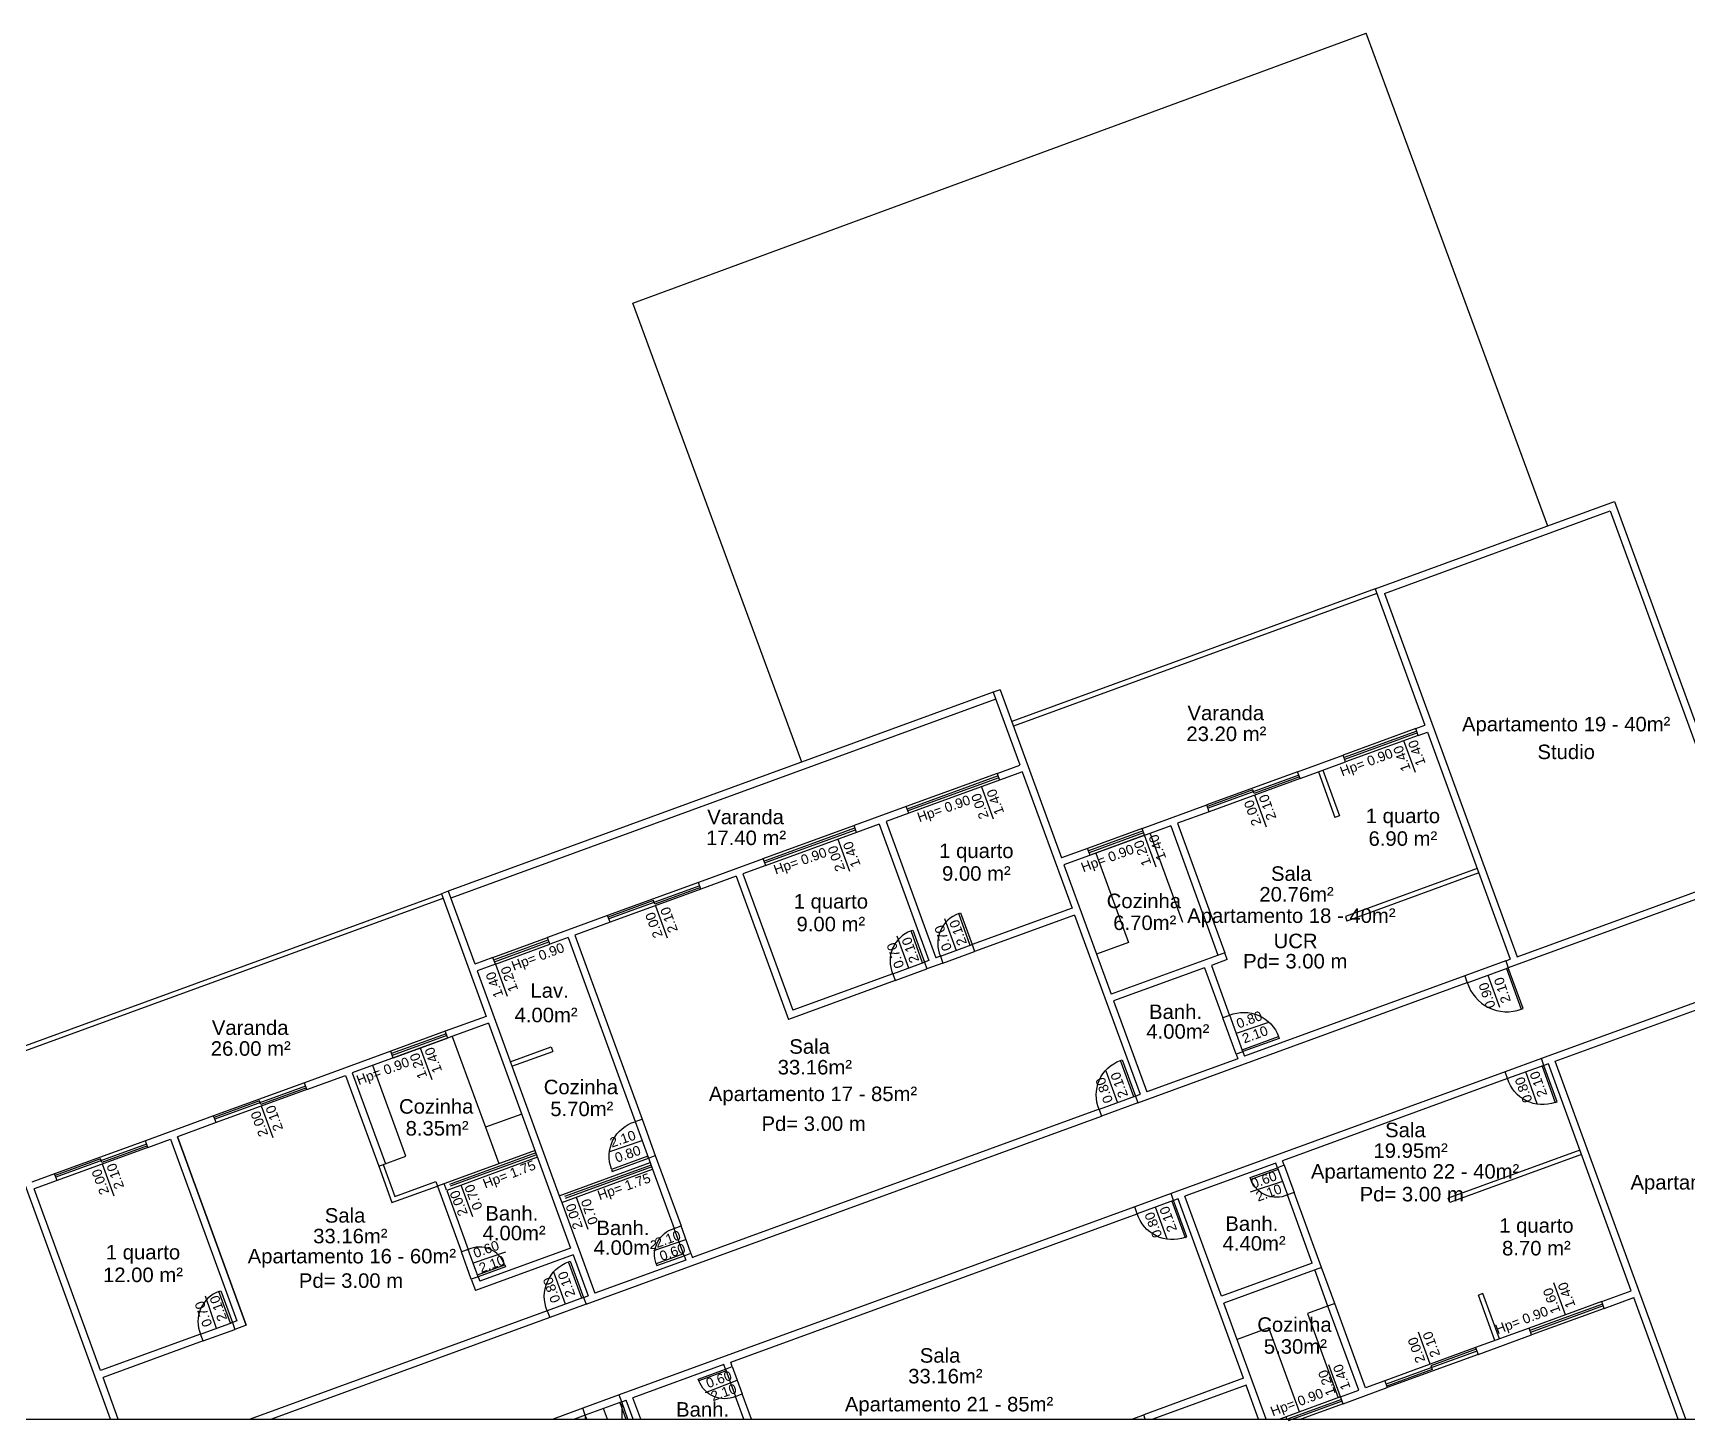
# Model space of a CAD drawing. Header units: millimetres. Extents: x -210 to 1173, y -437 to 320.
# Drawn here: x -182.72 to -148.5, y -27.77 to 0.93 of the extents above; entities that cross this region are included whole.
import ezdxf
from ezdxf.enums import TextEntityAlignment as Align

# ---------------------------------------------------------------- set-up
doc = ezdxf.new("R2010")
doc.units = ezdxf.units.MM
doc.header["$LTSCALE"] = 0.3
doc.linetypes.add('DASHED2', pattern=[9.525, 6.35, -3.175])
for name, color, linetype in [('CORTE', 6, 'Continuous'), ('COTAS', 1, 'Continuous'), ('ESQUADRIAS', 3, 'Continuous'), ('PISO', 1, 'Continuous'), ('PROJEÇÃO', 1, 'DASHED2'), ('TEXTOS', 2, 'Continuous'), ('VISTA', 2, 'Continuous')]:
    doc.layers.add(name, color=color, linetype=linetype)
doc.styles.add('2MM 1_100', font='ARIAL.TTF', dxfattribs={"height": 0.2})
doc.styles.add('3MM 1_100', font='ARIAL.TTF', dxfattribs={"height": 0.3})

msp = doc.modelspace()

# ---------------------------------------------------------------- linework, layer by layer
msp.add_line((-210.338, -27.729), (-79.945, -27.729))
at = {"layer": 'CORTE'}
for p, q in [((-154.969, -10.563), (-150.017, -8.756)), ((-150.017, -8.756), (-147.223, -16.412)), ((-154.776, -10.653), (-150.106, -8.948)), ((-150.106, -8.948), (-147.364, -16.464)), ((-154.969, -10.563), (-153.94, -13.381)), ((-154.776, -10.653), (-152.034, -18.168)), ((-162.724, -12.648), (-162.865, -12.699)), ((-162.724, -12.648), (-161.456, -16.124)), ((-162.865, -12.699), (-162.316, -14.202)), ((-154.128, -13.45), (-153.94, -13.381)), ((-154.077, -13.591), (-154.128, -13.45)), ((-154.077, -13.591), (-153.889, -13.522)), ((-153.889, -13.522), (-152.175, -18.219)), ((-156.571, -14.341), (-155.631, -13.998)), ((-155.58, -14.139), (-155.631, -13.998)), ((-162.785, -14.376), (-162.316, -14.205)), ((-162.264, -14.345), (-162.734, -14.517)), ((-162.267, -14.343), (-161.237, -17.164)), ((-156.519, -14.482), (-156.571, -14.341)), ((-156.519, -14.482), (-155.58, -14.139)), ((-156.143, -14.347), (-155.8, -15.286)), ((-156.05, -14.311), (-155.706, -15.252)), ((-163.109, -14.655), (-163.109, -14.655)), ((-162.785, -14.376), (-162.734, -14.517)), ((-159.788, -15.515), (-158.45, -15.027)), ((-158.398, -15.168), (-158.45, -15.027)), ((-164.664, -15.062), (-165.744, -15.456)), ((-164.613, -15.202), (-165.082, -15.374)), ((-165.082, -15.374), (-164.054, -18.192)), ((-164.613, -15.202), (-164.664, -15.062)), ((-158.398, -15.168), (-159.056, -15.408)), ((-155.706, -15.252), (-155.8, -15.286)), ((-165.693, -15.597), (-165.744, -15.456)), ((-165.223, -15.425), (-165.693, -15.597)), ((-165.223, -15.425), (-164.195, -18.243)), ((-159.197, -15.459), (-161.404, -16.265)), ((-159.737, -15.656), (-159.788, -15.515)), ((-159.197, -15.459), (-158.522, -17.308)), ((-159.056, -15.408), (-158.381, -17.257)), ((-160.915, -15.927), (-161.456, -16.124)), ((-160.864, -16.068), (-160.915, -15.927)), ((-167.623, -16.141), (-168.962, -16.63)), ((-167.572, -16.282), (-168.042, -16.454)), ((-167.572, -16.282), (-167.623, -16.141)), ((-161.404, -16.265), (-160.427, -18.942)), ((-152.861, -16.34), (-155.585, -17.335)), ((-168.911, -16.771), (-168.962, -16.63)), ((-168.182, -16.505), (-168.911, -16.771)), ((-168.182, -16.505), (-167.103, -19.464)), ((-168.042, -16.454), (-167.013, -19.272)), ((-152.826, -16.434), (-155.551, -17.429)), ((-147.044, -16.507), (-152.217, -18.395)), ((-152.034, -18.168), (-147.364, -16.464)), ((-174.138, -16.813), (-174.279, -16.864)), ((-174.279, -16.864), (-173.353, -19.401)), ((-174.138, -16.813), (-173.589, -18.316)), ((-170.841, -17.315), (-172.085, -17.77)), ((-170.789, -17.456), (-170.841, -17.315)), ((-161.236, -17.164), (-163.303, -17.918)), ((-161.184, -17.305), (-163.251, -18.059)), ((-161.186, -17.305), (-159.831, -21.013)), ((-155.585, -17.335), (-155.551, -17.429)), ((-172.034, -17.911), (-172.085, -17.77)), ((-171.658, -17.773), (-172.034, -17.911)), ((-171.658, -17.773), (-170.27, -21.578)), ((-170.789, -17.456), (-171.517, -17.722)), ((-171.517, -17.722), (-170.129, -21.527)), ((-163.303, -17.918), (-163.251, -18.059)), ((-158.079, -18.085), (-160.427, -18.942)), ((-158.027, -18.226), (-158.079, -18.085)), ((-173.213, -18.181), (-173.589, -18.318)), ((-173.538, -18.457), (-171.84, -23.109)), ((-173.161, -18.322), (-173.537, -18.459)), ((-173.161, -18.322), (-173.213, -18.181)), ((-164.195, -18.243), (-164.289, -18.278)), ((-164.289, -18.278), (-164.237, -18.419)), ((-163.909, -18.299), (-164.237, -18.419)), ((-163.96, -18.158), (-164.054, -18.192)), ((-163.96, -18.158), (-163.909, -18.299)), ((-158.497, -18.397), (-160.376, -19.083)), ((-158.497, -18.397), (-158.119, -19.433)), ((-158.027, -18.226), (-158.356, -18.346)), ((-158.356, -18.346), (-157.978, -19.381)), ((-152.269, -18.254), (-152.175, -18.219)), ((-152.269, -18.254), (-152.217, -18.395)), ((-146.335, -18.377), (-151.532, -20.273)), ((-164.895, -18.659), (-167.103, -19.464)), ((-164.946, -18.518), (-167.013, -19.272)), ((-164.946, -18.518), (-164.895, -18.659)), ((-159.873, -21.189), (-153.063, -18.703)), ((-153.114, -18.562), (-157.67, -20.225)), ((-153.114, -18.562), (-153.063, -18.704)), ((-151.246, -20.329), (-146.549, -18.614)), ((-160.376, -19.083), (-159.69, -20.962)), ((-173.353, -19.401), (-174.199, -19.709)), ((-157.978, -19.381), (-158.119, -19.433)), ((-173.302, -19.542), (-176.12, -20.57)), ((-174.147, -19.85), (-174.199, -19.709)), ((-173.302, -19.542), (-171.605, -24.192)), ((-175.326, -20.121), (-177.111, -20.772)), ((-175.274, -20.262), (-175.326, -20.121)), ((-157.704, -20.133), (-157.845, -20.184)), ((-157.845, -20.184), (-157.811, -20.278)), ((-157.704, -20.133), (-157.67, -20.227)), ((-181.119, -27.729), (-183.814, -20.344)), ((-157.811, -20.276), (-159.69, -20.962)), ((-151.48, -20.414), (-151.532, -20.273)), ((-151.48, -20.414), (-151.532, -20.273)), ((-151.386, -20.38), (-151.48, -20.414)), ((-149.672, -25.077), (-151.386, -20.38)), ((-148.545, -27.729), (-151.246, -20.329)), ((-177.059, -20.913), (-177.111, -20.772)), ((-177.059, -20.913), (-176.261, -20.622)), ((-176.261, -20.622), (-175.575, -22.5)), ((-176.12, -20.57), (-175.434, -22.449)), ((-152.283, -20.548), (-159.188, -23.066)), ((-152.232, -20.688), (-156.882, -22.385)), ((-152.232, -20.688), (-152.283, -20.548)), ((-159.924, -21.05), (-159.831, -21.013)), ((-159.924, -21.05), (-159.873, -21.189)), ((-178.99, -21.458), (-180.399, -21.972)), ((-178.938, -21.599), (-178.99, -21.458)), ((-171.287, -25.355), (-160.625, -21.463)), ((-170.27, -21.578), (-170.129, -21.527)), ((-160.677, -21.322), (-169.084, -24.39)), ((-160.675, -21.325), (-160.625, -21.463)), ((-178.938, -21.599), (-179.737, -21.89)), ((-178.314, -25.789), (-179.737, -21.89)), ((-179.737, -21.89), (-178.314, -25.789)), ((-180.347, -22.113), (-180.399, -21.972)), ((-180.347, -22.113), (-179.878, -21.941)), ((-179.878, -21.941), (-178.506, -25.699)), ((-172.342, -22.172), (-174.362, -22.909)), ((-150.735, -22.165), (-153.459, -23.159)), ((-172.29, -22.313), (-174.169, -22.999)), ((-171.84, -23.109), (-169.961, -22.424)), ((-171.789, -23.25), (-169.91, -22.564)), ((-169.996, -22.33), (-169.855, -22.278)), ((-169.996, -22.33), (-169.961, -22.424)), ((-169.91, -22.564), (-169.464, -23.786)), ((-169.855, -22.278), (-169.323, -23.735)), ((-157.023, -22.437), (-158.902, -23.122)), ((-156.989, -22.531), (-157.023, -22.437)), ((-156.848, -22.479), (-156.989, -22.531)), ((-156.848, -22.479), (-156.882, -22.385)), ((-150.701, -22.259), (-153.425, -23.253)), ((-182.277, -22.658), (-182.747, -22.829)), ((-182.226, -22.798), (-182.696, -22.97)), ((-182.226, -22.798), (-182.277, -22.658)), ((-174.362, -22.909), (-173.865, -24.271)), ((-181.325, -26.727), (-182.696, -22.97)), ((-174.169, -22.999), (-173.724, -24.22)), ((-171.789, -23.25), (-171.104, -25.127)), ((-159.137, -23.208), (-159.188, -23.066)), ((-159.043, -23.174), (-159.137, -23.208)), ((-159.043, -23.174), (-159.137, -23.208)), ((-157.689, -26.884), (-159.043, -23.174)), ((-158.148, -25.189), (-158.902, -23.122)), ((-156.642, -23.043), (-156.783, -23.094)), ((-156.269, -24.503), (-156.783, -23.094)), ((-156.076, -24.593), (-156.642, -23.043)), ((-153.425, -23.253), (-153.459, -23.159)), ((-159.94, -23.341), (-170.603, -27.23)), ((-168.296, -26.55), (-159.888, -23.483)), ((-159.888, -23.483), (-159.94, -23.341)), ((-169.464, -23.786), (-169.323, -23.735)), ((-173.724, -24.22), (-173.865, -24.271)), ((-171.605, -24.192), (-173.484, -24.877)), ((-171.553, -24.333), (-173.573, -25.07)), ((-171.553, -24.333), (-171.245, -25.178)), ((-169.225, -24.441), (-171.104, -25.127)), ((-169.258, -24.35), (-169.118, -24.298)), ((-169.258, -24.35), (-169.224, -24.443)), ((-169.118, -24.298), (-169.083, -24.392)), ((-156.269, -24.503), (-158.148, -25.189)), ((-156.076, -24.593), (-158.096, -25.33)), ((-173.518, -24.784), (-173.659, -24.835)), ((-173.659, -24.835), (-173.573, -25.07)), ((-173.518, -24.784), (-173.484, -24.877)), ((-171.339, -25.213), (-171.245, -25.178)), ((-171.339, -25.213), (-171.287, -25.355)), ((-152.74, -25.132), (-152.833, -25.166)), ((-152.491, -26.105), (-152.833, -25.166)), ((-152.397, -26.071), (-152.74, -25.132)), ((-150.283, -25.3), (-149.672, -25.077)), ((-150.232, -25.441), (-150.283, -25.3)), ((-150.232, -25.441), (-149.621, -25.218)), ((-148.705, -27.729), (-149.621, -25.218)), ((-172.09, -25.487), (-178.235, -27.729)), ((-172.038, -25.63), (-177.791, -27.729)), ((-172.09, -25.487), (-172.038, -25.63)), ((-157.221, -27.729), (-158.096, -25.33)), ((-155.309, -27.134), (-155.945, -25.392)), ((-155.168, -27.082), (-155.804, -25.34)), ((-179.258, -25.973), (-181.325, -26.727)), ((-179.206, -26.114), (-179.258, -25.973)), ((-178.506, -25.699), (-178.6, -25.733)), ((-178.6, -25.733), (-178.549, -25.874)), ((-178.314, -25.789), (-178.549, -25.874)), ((-151.786, -25.848), (-152.89, -26.251)), ((-152.838, -26.392), (-151.735, -25.989)), ((-151.735, -25.989), (-151.786, -25.848)), ((-179.206, -26.114), (-181.273, -26.868)), ((-152.89, -26.251), (-152.838, -26.392)), ((-168.437, -26.602), (-170.316, -27.287)), ((-168.403, -26.695), (-168.437, -26.602)), ((-168.403, -26.695), (-168.262, -26.644)), ((-168.262, -26.644), (-168.296, -26.55)), ((-180.959, -27.729), (-181.273, -26.868)), ((-157.689, -26.884), (-159.755, -27.639)), ((-157.637, -27.025), (-159.565, -27.729)), ((-157.38, -27.729), (-157.637, -27.025)), ((-154.769, -26.937), (-155.168, -27.082)), ((-154.769, -26.937), (-154.717, -27.078)), ((-170.55, -27.373), (-170.602, -27.232)), ((-170.55, -27.373), (-170.456, -27.339)), ((-170.55, -27.373), (-170.55, -27.729)), ((-170.314, -27.729), (-170.456, -27.339)), ((-170.154, -27.729), (-170.316, -27.287)), ((-168.197, -27.259), (-168.056, -27.208)), ((-168.025, -27.729), (-168.197, -27.259)), ((-167.866, -27.729), (-168.056, -27.207)), ((-155.683, -27.27), (-155.309, -27.134)), ((-155.632, -27.411), (-155.683, -27.271)), ((-155.632, -27.411), (-154.717, -27.078)), ((-171.354, -27.504), (-171.969, -27.729)), ((-171.302, -27.647), (-171.525, -27.729)), ((-171.302, -27.647), (-171.353, -27.506)), ((-171.302, -27.647), (-171.302, -27.729)), ((-159.722, -27.729), (-159.755, -27.639)), ((-156.811, -27.682), (-156.94, -27.729)), ((-156.792, -27.734), (-156.811, -27.682))]:
    msp.add_line(p, q, dxfattribs=at)
at = {"layer": 'COTAS'}
for p, q in [((-154.131, -14.361), (-154.372, -13.701)), ((-163.109, -14.655), (-162.869, -15.315)), ((-157.218, -15.485), (-157.459, -14.825)), ((-166.08, -15.738), (-165.839, -16.399)), ((-159.496, -16.316), (-159.737, -15.656)), ((-169.85, -17.114), (-169.609, -17.774)), ((-173.161, -18.322), (-172.92, -18.982)), ((-174.47, -20.716), (-174.711, -20.056)), ((-177.758, -21.916), (-177.999, -21.256)), ((-170.793, -22.195), (-170.128, -21.966)), ((-181.046, -23.116), (-181.287, -22.456)), ((-173.628, -23.549), (-173.869, -22.889)), ((-171.488, -23.14), (-171.248, -23.8)), ((-151.035, -25.574), (-151.276, -24.914)), ((-153.829, -26.594), (-154.07, -25.934)), ((-155.683, -27.271), (-155.925, -26.61))]:
    msp.add_line(p, q, dxfattribs=at)
at = {"layer": 'COTAS', "extrusion": (-1.18495e-12, 1.19689e-12, -1)}
for p, q in [((-163.872, -17.378), (-163.631, -18.038)), ((-164.859, -17.737), (-164.618, -18.398)), ((-160.541, -20.527), (-160.3, -21.187))]:
    msp.add_line(p, q, dxfattribs=at)
at = {"layer": 'COTAS', "extrusion": (-3.54684e-12, -2.44572e-13, -1)}
msp.add_line((-152.64, -18.549), (-152.399, -19.209), dxfattribs=at)
at = {"layer": 'COTAS', "extrusion": (-4.198e-17, 1.1504e-16, -1)}
for p, q in [((-157.174, -19.527), (-157.84, -19.754)), ((-156.886, -22.813), (-157.551, -23.039)), ((-172.955, -24.275), (-173.621, -24.502)), ((-178.929, -25.853), (-179.156, -25.188))]:
    msp.add_line(p, q, dxfattribs=at)
at = {"layer": 'COTAS', "extrusion": (-1.35577e-13, -1.67877e-12, -1)}
for p, q in [((-151.615, -21.212), (-151.856, -20.551)), ((-159.272, -24.005), (-159.513, -23.344)), ((-171.715, -25.35), (-171.955, -24.689)), ((-170.846, -27.729), (-170.926, -27.51))]:
    msp.add_line(p, q, dxfattribs=at)
at = {"layer": 'COTAS', "extrusion": (4.20059e-17, -1.15031e-16, -1)}
msp.add_line((-169.886, -24.243), (-169.22, -24.017), dxfattribs=at)
at = {"layer": 'COTAS', "extrusion": (-4.19541e-17, 1.1505e-16, -1)}
msp.add_line((-168.814, -27.181), (-168.159, -26.926), dxfattribs=at)
at = {"layer": 'ESQUADRIAS'}
for p, q in [((-154.109, -13.502), (-155.612, -14.05)), ((-154.096, -13.539), (-155.599, -14.088)), ((-162.766, -14.428), (-164.645, -15.114)), ((-162.752, -14.466), (-164.631, -15.151)), ((-156.545, -14.412), (-158.424, -15.097)), ((-156.531, -14.449), (-157.471, -14.792)), ((-157.498, -14.717), (-158.438, -15.06)), ((-157.47, -14.793), (-157.498, -14.718)), ((-165.736, -15.512), (-167.615, -16.198)), ((-165.723, -15.55), (-167.601, -16.235)), ((-159.769, -15.567), (-160.897, -15.978)), ((-159.756, -15.605), (-160.883, -16.016)), ((-168.936, -16.7), (-170.815, -17.386)), ((-168.923, -16.738), (-169.862, -17.081)), ((-169.889, -17.006), (-170.829, -17.348)), ((-169.862, -17.081), (-169.889, -17.006)), ((-173.194, -18.233), (-172.067, -17.821)), ((-173.18, -18.27), (-172.053, -17.859)), ((-174.18, -19.761), (-175.307, -20.172)), ((-174.166, -19.799), (-175.293, -20.21)), ((-177.085, -20.843), (-178.964, -21.528)), ((-178.038, -21.148), (-178.978, -21.491)), ((-178.011, -21.223), (-178.038, -21.148)), ((-177.071, -20.88), (-178.011, -21.223)), ((-180.373, -22.042), (-182.252, -22.728)), ((-180.359, -22.08), (-181.299, -22.423)), ((-181.326, -22.348), (-182.265, -22.69)), ((-181.299, -22.423), (-181.326, -22.348)), ((-150.264, -25.351), (-151.767, -25.9)), ((-150.25, -25.389), (-151.754, -25.938)), ((-152.864, -26.322), (-154.743, -27.007)), ((-152.878, -26.284), (-153.817, -26.627)), ((-153.817, -26.627), (-153.79, -26.702)), ((-153.79, -26.702), (-154.729, -27.045)), ((-155.665, -27.322), (-156.779, -27.729)), ((-155.651, -27.36), (-156.766, -27.767))]:
    msp.add_line(p, q, dxfattribs=at)
for points in [[(-163.303, -17.918), (-163.34, -17.932), (-163.58, -17.274), (-163.542, -17.26)], [(-164.289, -18.278), (-164.326, -18.291), (-164.566, -17.634), (-164.529, -17.62)], [(-152.217, -18.395), (-152.255, -18.409), (-151.946, -19.254), (-151.909, -19.24)], [(-173.518, -24.784), (-173.532, -24.746), (-172.968, -24.54), (-172.954, -24.578)], [(-178.6, -25.733), (-178.638, -25.747), (-178.878, -25.089), (-178.84, -25.076)]]:
    msp.add_lwpolyline(points, close=True, dxfattribs=at)
at = {"layer": 'ESQUADRIAS', "extrusion": (2.1433e-09, 5.63047e-10, -1), "elevation": 0}
msp.add_lwpolyline([(157.703, -20.13), (157.716, -20.092), (156.965, -19.818), (156.951, -19.856)], close=True, dxfattribs=at)
at = {"layer": 'ESQUADRIAS', "extrusion": (1.1504e-16, 4.198e-17, -1), "elevation": 0}
for points in [[(159.924, -21.05), (159.962, -21.064), (160.236, -20.313), (160.198, -20.299)], [(151.48, -20.414), (151.518, -20.428), (151.244, -21.179), (151.206, -21.166)], [(159.137, -23.207), (159.174, -23.221), (158.9, -23.972), (158.863, -23.959)], [(171.339, -25.213), (171.376, -25.226), (171.651, -24.475), (171.613, -24.461)]]:
    msp.add_lwpolyline(points, close=True, dxfattribs=at)
at = {"layer": 'ESQUADRIAS', "extrusion": (-7.25074e-20, -1.44002e-18, -1)}
msp.add_lwpolyline([(169.995, -22.33), (170.009, -22.292), (170.759, -22.57), (170.745, -22.608)], close=True, dxfattribs=at)
at = {"layer": 'ESQUADRIAS', "extrusion": (-6.00792e-15, -1.27069e-14, -1)}
msp.add_lwpolyline([(156.989, -22.531), (156.975, -22.568), (157.539, -22.774), (157.552, -22.736)], close=True, dxfattribs=at)
at = {"layer": 'ESQUADRIAS', "extrusion": (-1.27786e-14, 5.85378e-15, -1)}
msp.add_lwpolyline([(169.258, -24.35), (169.272, -24.312), (169.836, -24.518), (169.822, -24.555)], close=True, dxfattribs=at)
at = {"layer": 'ESQUADRIAS', "extrusion": (-6.00505e-15, -1.27082e-14, -1)}
msp.add_lwpolyline([(168.403, -26.695), (168.389, -26.733), (168.952, -26.939), (168.966, -26.901)], close=True, dxfattribs=at)
at = {"layer": 'ESQUADRIAS', "extrusion": (1.1504e-16, 4.198e-17, -1), "elevation": 0}
msp.add_lwpolyline([(170.421, -27.729), (170.55, -27.373), (170.588, -27.387), (170.463, -27.729)], dxfattribs=at)
at = {"layer": 'PISO'}
for p, q in [((-156.571, -14.341), (-158.45, -15.027)), ((-156.519, -14.482), (-158.398, -15.168)), ((-168.962, -16.63), (-170.841, -17.315)), ((-168.911, -16.771), (-170.789, -17.456)), ((-158.528, -17.291), (-158.22, -18.136)), ((-158.381, -17.257), (-158.079, -18.085)), ((-163.96, -18.158), (-163.303, -17.918)), ((-163.909, -18.299), (-163.251, -18.059)), ((-164.946, -18.518), (-164.289, -18.278)), ((-164.895, -18.659), (-164.237, -18.419)), ((-152.269, -18.254), (-153.114, -18.562)), ((-153.063, -18.704), (-152.217, -18.395)), ((-151.532, -20.273), (-152.283, -20.548)), ((-151.48, -20.414), (-152.232, -20.688)), ((-177.111, -20.772), (-178.99, -21.458)), ((-177.059, -20.913), (-178.938, -21.599)), ((-159.924, -21.05), (-160.675, -21.325)), ((-159.873, -21.189), (-160.625, -21.463)), ((-170.129, -21.527), (-169.855, -22.278)), ((-170.27, -21.578), (-169.996, -22.33)), ((-180.399, -21.972), (-182.277, -22.658)), ((-180.347, -22.113), (-182.226, -22.798)), ((-175.575, -22.5), (-175.301, -23.252)), ((-175.481, -22.466), (-175.241, -23.124)), ((-156.989, -22.531), (-156.783, -23.094)), ((-156.848, -22.479), (-156.642, -23.043)), ((-175.301, -23.252), (-174.362, -22.909)), ((-175.241, -23.124), (-174.396, -22.815)), ((-174.396, -22.815), (-174.362, -22.909)), ((-159.188, -23.066), (-159.94, -23.341)), ((-159.137, -23.207), (-159.888, -23.481)), ((-169.258, -24.35), (-169.464, -23.786)), ((-169.118, -24.298), (-169.323, -23.735)), ((-155.804, -25.34), (-156.076, -24.593)), ((-155.945, -25.392), (-156.217, -24.644)), ((-171.339, -25.213), (-172.09, -25.487)), ((-171.287, -25.355), (-172.038, -25.63)), ((-179.258, -25.973), (-178.6, -25.733)), ((-179.206, -26.114), (-178.549, -25.874)), ((-152.89, -26.251), (-154.769, -26.937)), ((-168.262, -26.644), (-168.056, -27.207)), ((-152.838, -26.392), (-154.717, -27.078)), ((-168.403, -26.695), (-168.197, -27.259)), ((-170.603, -27.23), (-171.354, -27.504)), ((-170.55, -27.373), (-171.302, -27.647)), ((-160.003, -27.729), (-159.755, -27.639))]:
    msp.add_line(p, q, dxfattribs=at)
at = {"layer": 'PISO', "extrusion": (-2.14359e-09, -5.6388e-10, 1)}
for p, q in [((-157.846, -20.182), (-158.12, -19.431)), ((-157.703, -20.13), (-157.977, -19.378))]:
    msp.add_line(p, q, dxfattribs=at)
at = {"layer": 'PISO', "extrusion": (4.198e-17, -1.1504e-16, -1)}
for p, q in [((-173.659, -24.835), (-173.865, -24.271)), ((-173.518, -24.784), (-173.724, -24.22))]:
    msp.add_line(p, q, dxfattribs=at)
at = {"layer": 'PISO'}
for centre, radius, start, end in [((-163.353, -17.895), 0.661, 110.0478, 203.4172), ((-164.34, -18.255), 0.661, 110.0478, 203.4172), ((-152.241, -18.445), 0.861, 197.439, 290.0429), ((-173.495, -24.733), 0.561, 20.0423, 113.9922), ((-178.651, -25.711), 0.661, 110.0478, 203.4172)]:
    msp.add_arc(centre, radius, start, end, dxfattribs=at)
at = {"layer": 'PISO', "extrusion": (2.14449e-09, 5.64232e-10, -1)}
msp.add_arc((157.68, -20.079, 0), 0.761, 67.0146, 159.9522, dxfattribs=at)
at = {"layer": 'PISO', "extrusion": (-1.18495e-12, 1.19689e-12, -1)}
for centre in [(159.975, -21.027), (171.389, -25.192)]:
    msp.add_arc(centre, 0.761, 337.0146, 69.9522, dxfattribs=at)
at = {"layer": 'PISO', "extrusion": (-1.35577e-13, -1.67877e-12, -1)}
for centre, start in [((151.505, -20.465), 249.9522), ((159.161, -23.258), 249.9522), ((170.575, -27.423), 336.3353)]:
    msp.add_arc(centre, 0.761, start, 342.8898, dxfattribs=at)
at = {"layer": 'PISO', "extrusion": (-7.25074e-20, -1.44002e-18, -1)}
msp.add_arc((170.059, -22.297), 0.749, 339.2783, 73.5768, dxfattribs=at)
at = {"layer": 'PISO', "extrusion": (-6.00792e-15, -1.27069e-14, -1)}
msp.add_arc((157.011, -22.582), 0.561, 246.0133, 339.9631, dxfattribs=at)
at = {"layer": 'PISO', "extrusion": (-1.27786e-14, 5.85378e-15, -1)}
msp.add_arc((169.309, -24.325), 0.561, 339.9542, 73.904, dxfattribs=at)
at = {"layer": 'PISO', "extrusion": (-6.00505e-15, -1.27082e-14, -1)}
msp.add_arc((168.425, -26.746), 0.561, 246.0003, 339.9502, dxfattribs=at)
at = {"layer": 'PROJEÇÃO'}
for p, q in [((-172.323, -22.224), (-174.203, -22.907)), ((-172.29, -22.313), (-172.342, -22.172)), ((-172.309, -22.261), (-174.189, -22.944)), ((-169.943, -22.475), (-171.821, -23.161)), ((-169.929, -22.513), (-171.808, -23.198)), ((-169.961, -22.424), (-169.91, -22.564)), ((-174.171, -22.996), (-174.222, -22.855)), ((-171.84, -23.109), (-171.789, -23.25))]:
    msp.add_line(p, q, dxfattribs=at)
at = {"layer": 'VISTA'}
for p, q in [((-170.322, -4.649), (-155.152, 0.933)), ((-151.401, -9.261), (-155.152, 0.933)), ((-166.827, -14.145), (-170.322, -4.649)), ((-154.969, -10.563), (-162.484, -13.306)), ((-154.934, -10.657), (-162.45, -13.4)), ((-162.865, -12.699), (-174.138, -16.813)), ((-162.813, -12.84), (-174.086, -16.954)), ((-154.128, -13.45), (-155.631, -13.998)), ((-154.077, -13.591), (-155.58, -14.139)), ((-162.785, -14.377), (-164.664, -15.062)), ((-162.734, -14.517), (-164.613, -15.202)), ((-165.755, -15.46), (-167.634, -16.146)), ((-165.693, -15.598), (-167.583, -16.286)), ((-159.788, -15.515), (-160.915, -15.927)), ((-159.737, -15.656), (-160.864, -16.068)), ((-158.945, -17.462), (-159.619, -15.613)), ((-160.746, -16.027), (-160.072, -17.874)), ((-183.673, -20.293), (-174.279, -16.864)), ((-183.638, -20.386), (-174.244, -16.958)), ((-173.213, -18.181), (-172.085, -17.77)), ((-173.161, -18.322), (-172.034, -17.911)), ((-160.072, -17.874), (-160.729, -18.114)), ((-174.199, -19.709), (-175.326, -20.121)), ((-174.053, -19.816), (-173.368, -21.695)), ((-174.147, -19.85), (-175.274, -20.262)), ((-172.853, -20.338), (-172.006, -20.03)), ((-172.819, -20.432), (-171.972, -20.124)), ((-172.006, -20.03), (-171.972, -20.124)), ((-175.012, -22.295), (-175.697, -20.416)), ((-172.616, -21.421), (-173.368, -21.695)), ((-173.368, -21.695), (-173.093, -22.446)), ((-175.575, -22.5), (-175.012, -22.295)), ((-150.283, -25.3), (-151.786, -25.848)), ((-155.804, -25.34), (-156.367, -25.546)), ((-156.367, -25.546), (-155.732, -27.288)), ((-150.232, -25.441), (-151.735, -25.989)), ((-157.164, -25.842), (-157.822, -26.082)), ((-156.53, -27.579), (-157.164, -25.842)), ((-155.683, -27.27), (-156.811, -27.682)), ((-155.683, -27.27), (-155.965, -27.373)), ((-155.632, -27.411), (-156.502, -27.729))]:
    msp.add_line(p, q, dxfattribs=at)

# ---------------------------------------------------------------- texts
at = {"layer": 'TEXTOS', "style": '3MM 1_100'}
for s, p in [('Varanda', (-158.057, -13.126)), ('Apartamento 19 - 40m²', (-151.018, -13.357)), ('23.20 m²', (-158.045, -13.558)), ('Studio', (-151.018, -13.931)), ('Varanda', (-167.988, -15.277)), ('1 quarto', (-154.395, -15.254)), ('17.40 m²', (-167.976, -15.709)), ('6.90 m²', (-154.395, -15.724)), ('1 quarto', (-163.215, -15.977)), ('9.00 m²', (-163.215, -16.446)), ('Sala', (-156.703, -16.448)), ('20.76m²', (-156.594, -16.876)), ('1 quarto', (-166.224, -17.022)), ('Cozinha', (-159.751, -17.013)), ('9.00 m²', (-166.224, -17.492)), ('6.70m²', (-159.732, -17.465)), ('Apartamento 18 - 40m²', (-156.701, -17.318)), ('UCR', (-156.614, -17.841)), ('Pd= 3.00 m', (-156.621, -18.26)), ('Lav.', (-172.041, -18.866)), ('Banh.', (-159.096, -19.306)), ('Varanda', (-178.232, -19.634)), ('4.00m²', (-172.113, -19.372)), ('4.00m²', (-159.048, -19.713)), ('26.00 m²', (-178.22, -20.065)), ('Sala', (-166.664, -20.024)), ('33.16m²', (-166.555, -20.452)), ('Cozinha', (-171.393, -20.861)), ('Apartamento 17 - 85m²', (-166.593, -21.003)), ('Cozinha', (-174.385, -21.263)), ('5.70m²', (-171.374, -21.314)), ('Pd= 3.00 m', (-166.581, -21.619)), ('8.35m²', (-174.366, -21.715)), ('Sala', (-154.343, -21.75)), ('19.95m²', (-154.235, -22.177)), ('Apartamento 22 - 40m²', (-154.142, -22.607)), ('Pd= 3.00 m', (-154.212, -23.077)), ('Apartamento 23 - 40m²', (-147.534, -22.832)), ('Sala', (-176.27, -23.517)), ('Banh.', (-172.822, -23.474)), ('Banh.', (-170.524, -23.775)), ('Banh.', (-157.519, -23.687)), ('1 quarto', (-151.634, -23.725)), ('33.16m²', (-176.161, -23.944)), ('4.00m²', (-172.774, -23.882)), ('4.40m²', (-157.471, -24.095)), ('1 quarto', (-180.449, -24.277)), ('Apartamento 16 - 60m²', (-176.129, -24.359)), ('4.00m²', (-170.477, -24.182)), ('8.70 m²', (-151.634, -24.194)), ('12.00 m²', (-180.449, -24.746)), ('Pd= 3.00 m', (-176.147, -24.865)), ('Cozinha', (-156.637, -25.774)), ('Sala', (-163.965, -26.413)), ('5.30m²', (-156.618, -26.227)), ('33.16m²', (-163.856, -26.841)), ('Banh.', (-168.877, -27.529)), ('Apartamento 21 - 85m²', (-163.78, -27.42))]:
    msp.add_text(s, height=0.3, dxfattribs=at).set_placement(p, align=Align.MIDDLE_CENTER)
at = {"layer": 'TEXTOS', "style": '2MM 1_100'}
for s, rotation, p in [('Hp= 0.90', 20.597, (-155.151, -14.145)), ('1.40', 110.0596, (-154.416, -14.07)), ('1.40', 110.0596, (-154.108, -13.953)), ('1.40', 110.036, (-162.823, -14.968)), ('Hp= 0.90', 19.4986, (-163.89, -15.103)), ('2.00', 110.036, (-163.142, -15.056)), ('2.00', 110.0478, (-157.502, -15.194)), ('2.10', 110.0478, (-157.194, -15.077)), ('1.40', 110.0596, (-159.472, -15.908)), ('Hp= 0.90', 19.4986, (-166.86, -16.186)), ('2.00', 110.036, (-166.112, -16.139)), ('1.40', 110.036, (-165.793, -16.052)), ('Hp= 0.90', 20.597, (-160.506, -16.128)), ('1.20', 110.0596, (-159.78, -16.026)), ('2.00', 110.0478, (-169.882, -17.515)), ('2.10', 110.0478, (-169.571, -17.406)), ('2.10', 110.0478, (-163.593, -17.67)), ('2.10', 110.0478, (-164.579, -18.03)), ('0.70', 110.0478, (-163.903, -17.782)), ('Hp= 0.90', 20.597, (-172.284, -18.165)), ('0.70', 110.0478, (-164.89, -18.142)), ('1.20', 110.0596, (-172.873, -18.63)), ('1.40', 110.0596, (-173.181, -18.747)), ('0.90', 108.2258, (-152.655, -18.969)), ('2.10', 108.2258, (-152.338, -18.861)), ('0.80', 20.1479, (-157.572, -19.467)), ('2.10', 20.1479, (-157.454, -19.775)), ('1.20', 110.0596, (-174.754, -20.425)), ('1.40', 110.0596, (-174.446, -20.308)), ('Hp= 0.90', 20.597, (-175.489, -20.53)), ('0.80', 110.0478, (-160.572, -20.931)), ('2.10', 110.0478, (-160.261, -20.82)), ('0.80', 110.0478, (-151.9, -20.921)), ('2.10', 110.0478, (-151.592, -20.803)), ('2.00', 110.0478, (-178.042, -21.625)), ('2.10', 110.0478, (-177.734, -21.508)), ('2.10', 18.9825, (-170.528, -21.933)), ('0.80', 18.9825, (-170.425, -22.246)), ('2.00', 110.0478, (-181.33, -22.825)), ('2.10', 110.0478, (-181.022, -22.707)), ('Hp= 1.75', 20.9794, (-172.876, -22.665)), ('0.70', 111.5168, (-173.615, -23.141)), ('Hp= 1.75', 19.4986, (-170.502, -22.92)), ('0.60', 20.1479, (-157.271, -22.778)), ('2.10', 20.1479, (-157.17, -23.047)), ('2.00', 111.5168, (-173.92, -23.266)), ('0.70', 108.5788, (-171.216, -23.442)), ('2.00', 108.5788, (-171.531, -23.539)), ('0.80', 110.0478, (-159.556, -23.714)), ('2.10', 110.0478, (-159.248, -23.596)), ('2.10', 20.1608, (-169.597, -24.005)), ('0.60', 20.1479, (-173.353, -24.215)), ('0.60', 20.1608, (-169.5, -24.275)), ('2.10', 20.1479, (-173.235, -24.522)), ('0.80', 110.0478, (-171.999, -25.059)), ('2.10', 110.0478, (-171.691, -24.941)), ('1.40', 110.0596, (-151.011, -25.166)), ('0.70', 110.0478, (-179.199, -25.557)), ('2.10', 110.0478, (-178.891, -25.44)), ('1.60', 110.0596, (-151.319, -25.283)), ('Hp= 0.90', 20.597, (-151.939, -25.683)), ('2.10', 110.0478, (-153.806, -26.185)), ('2.00', 110.0478, (-154.114, -26.303)), ('1.40', 110.0596, (-155.66, -26.862)), ('0.60', 19.9348, (-168.54, -26.906)), ('2.10', 19.9348, (-168.441, -27.175)), ('1.20', 110.0596, (-155.968, -26.98)), ('Hp= 0.90', 20.597, (-156.588, -27.379))]:
    msp.add_text(s, height=0.2, rotation=rotation, dxfattribs=at).set_placement(p, align=Align.MIDDLE_CENTER)

doc.saveas('drawing.dxf')
